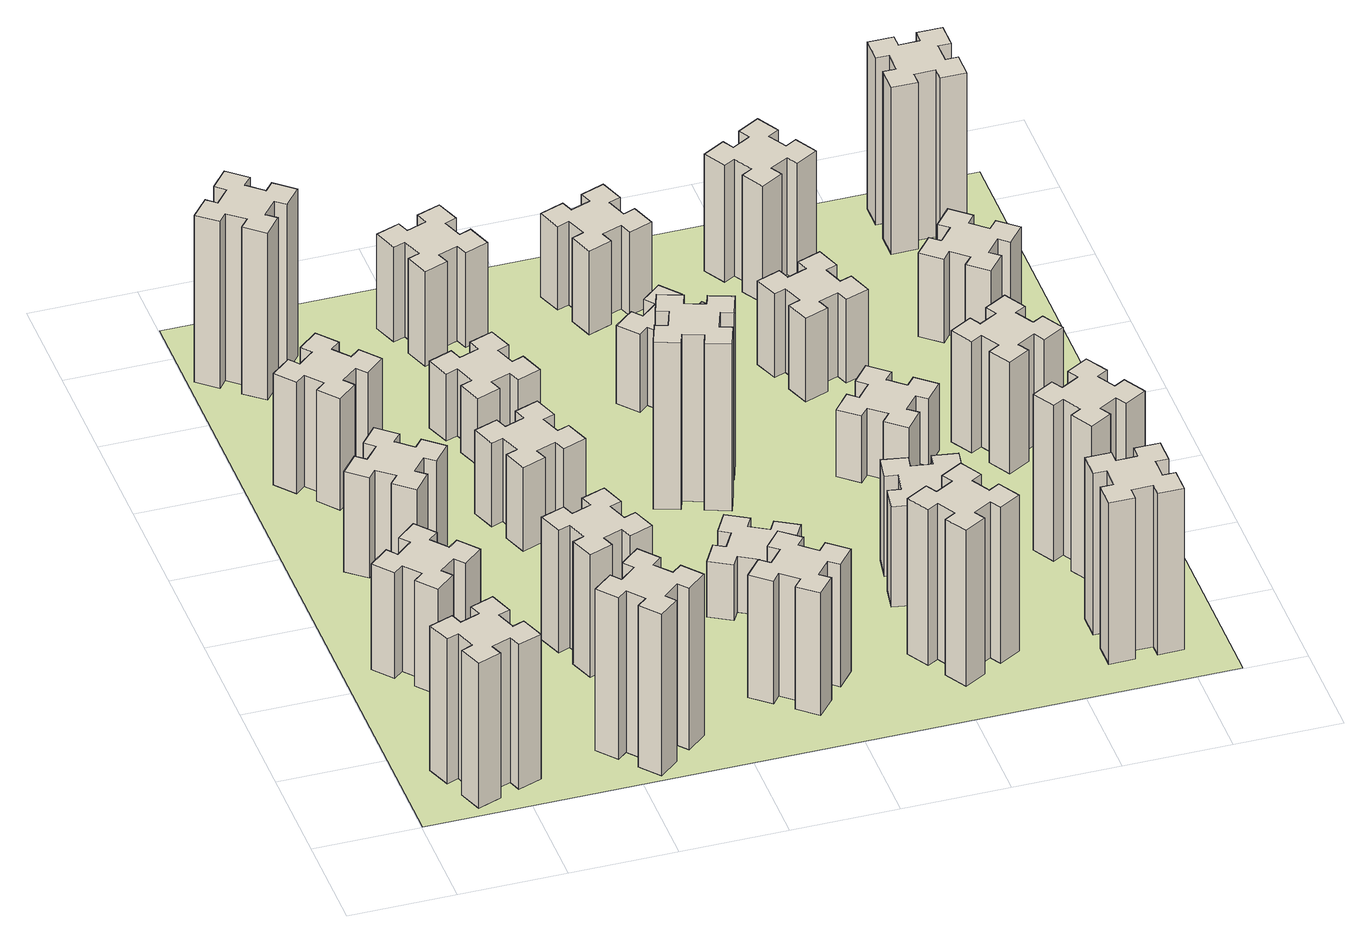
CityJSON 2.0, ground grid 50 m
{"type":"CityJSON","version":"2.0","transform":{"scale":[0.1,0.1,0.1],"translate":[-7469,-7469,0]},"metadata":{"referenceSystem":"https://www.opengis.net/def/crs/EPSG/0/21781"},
"CityObjects":{
"building1":{"type":"Building","attributes":{"class":"1000","function":"1000","usage":"1000","yearOfConstruction":2016,"roofType":"1000","measuredHeight":78,"storeysAboveGround":30,"storeysBelowGround":0},"geometry":[{"type":"Solid","lod":"1","boundaries":[[[[0,1,2,3,4,5,6,7,8,9,10,11,12,13,14,15,16,17,18,19]],[[17,16,20,21]],[[16,15,22,20]],[[15,14,23,22]],[[14,13,24,23]],[[13,12,25,24]],[[12,11,26,25]],[[11,10,27,26]],[[10,9,28,27]],[[9,8,29,28]],[[8,7,30,29]],[[7,6,31,30]],[[6,5,32,31]],[[5,4,33,32]],[[4,3,34,33]],[[3,2,35,34]],[[2,1,36,35]],[[1,0,37,36]],[[0,19,38,37]],[[19,18,39,38]],[[18,17,21,39]],[[24,25,26,27,28,29,30,31,32,33,34,35,36,37,38,39,21,20,22,23]]]]}]},
"building2":{"type":"Building","attributes":{"class":"1000","function":"1000","usage":"1000","yearOfConstruction":2016,"roofType":"1000","measuredHeight":57,"storeysAboveGround":30,"storeysBelowGround":0},"geometry":[{"type":"Solid","lod":"1","boundaries":[[[[40,41,42,43,44,45,46,47,48,49,50,51,52,53,54,55,56,57,58,59]],[[57,56,60,61]],[[56,55,62,60]],[[55,54,63,62]],[[54,53,64,63]],[[53,52,65,64]],[[52,51,66,65]],[[51,50,67,66]],[[50,49,68,67]],[[49,48,69,68]],[[48,47,70,69]],[[47,46,71,70]],[[46,45,72,71]],[[45,44,73,72]],[[44,43,74,73]],[[43,42,75,74]],[[42,41,76,75]],[[41,40,77,76]],[[40,59,78,77]],[[59,58,79,78]],[[58,57,61,79]],[[64,65,66,67,68,69,70,71,72,73,74,75,76,77,78,79,61,60,62,63]]]]}]},
"building3":{"type":"Building","attributes":{"class":"1000","function":"1000","usage":"1000","yearOfConstruction":2016,"roofType":"1000","measuredHeight":54,"storeysAboveGround":30,"storeysBelowGround":0},"geometry":[{"type":"Solid","lod":"1","boundaries":[[[[80,81,82,83,84,85,86,87,88,89,90,91,92,93,94,95,96,97,98,99]],[[97,96,100,101]],[[96,95,102,100]],[[95,94,103,102]],[[94,93,104,103]],[[93,92,105,104]],[[92,91,106,105]],[[91,90,107,106]],[[90,89,108,107]],[[89,88,109,108]],[[88,87,110,109]],[[87,86,111,110]],[[86,85,112,111]],[[85,84,113,112]],[[84,83,114,113]],[[83,82,115,114]],[[82,81,116,115]],[[81,80,117,116]],[[80,99,118,117]],[[99,98,119,118]],[[98,97,101,119]],[[104,105,106,107,108,109,110,111,112,113,114,115,116,117,118,119,101,100,102,103]]]]}]},
"building4":{"type":"Building","attributes":{"class":"1000","function":"1000","usage":"1000","yearOfConstruction":2016,"roofType":"1000","measuredHeight":60,"storeysAboveGround":30,"storeysBelowGround":0},"geometry":[{"type":"Solid","lod":"1","boundaries":[[[[120,121,122,123,124,125,126,127,128,129,130,131,132,133,134,135,136,137,138,139]],[[137,136,140,141]],[[136,135,142,140]],[[135,134,143,142]],[[134,133,144,143]],[[133,132,145,144]],[[132,131,146,145]],[[131,130,147,146]],[[130,129,148,147]],[[129,128,149,148]],[[128,127,150,149]],[[127,126,151,150]],[[126,125,152,151]],[[125,124,153,152]],[[124,123,154,153]],[[123,122,155,154]],[[122,121,156,155]],[[121,120,157,156]],[[120,139,158,157]],[[139,138,159,158]],[[138,137,141,159]],[[144,145,146,147,148,149,150,151,152,153,154,155,156,157,158,159,141,140,142,143]]]]}]},
"building5":{"type":"Building","attributes":{"class":"1000","function":"1000","usage":"1000","yearOfConstruction":2016,"roofType":"1000","measuredHeight":87,"storeysAboveGround":30,"storeysBelowGround":0},"geometry":[{"type":"Solid","lod":"1","boundaries":[[[[160,161,162,163,164,165,166,167,168,169,170,171,172,173,174,175,176,177,178,179]],[[177,176,180,181]],[[176,175,182,180]],[[175,174,183,182]],[[174,173,184,183]],[[173,172,185,184]],[[172,171,186,185]],[[171,170,187,186]],[[170,169,188,187]],[[169,168,189,188]],[[168,167,190,189]],[[167,166,191,190]],[[166,165,192,191]],[[165,164,193,192]],[[164,163,194,193]],[[163,162,195,194]],[[162,161,196,195]],[[161,160,197,196]],[[160,179,198,197]],[[179,178,199,198]],[[178,177,181,199]],[[184,185,186,187,188,189,190,191,192,193,194,195,196,197,198,199,181,180,182,183]]]]}]},
"building6":{"type":"Building","attributes":{"class":"1000","function":"1000","usage":"1000","yearOfConstruction":2016,"roofType":"1000","measuredHeight":90,"storeysAboveGround":30,"storeysBelowGround":0},"geometry":[{"type":"Solid","lod":"1","boundaries":[[[[200,201,202,203,204,205,206,207,208,209,210,211,212,213,214,215,216,217,218,219]],[[217,216,220,221]],[[216,215,222,220]],[[215,214,223,222]],[[214,213,224,223]],[[213,212,225,224]],[[212,211,226,225]],[[211,210,227,226]],[[210,209,228,227]],[[209,208,229,228]],[[208,207,230,229]],[[207,206,231,230]],[[206,205,232,231]],[[205,204,233,232]],[[204,203,234,233]],[[203,202,235,234]],[[202,201,236,235]],[[201,200,237,236]],[[200,219,238,237]],[[219,218,239,238]],[[218,217,221,239]],[[224,225,226,227,228,229,230,231,232,233,234,235,236,237,238,239,221,220,222,223]]]]}]},
"building7":{"type":"Building","attributes":{"class":"1000","function":"1000","usage":"1000","yearOfConstruction":2016,"roofType":"1000","measuredHeight":66,"storeysAboveGround":30,"storeysBelowGround":0},"geometry":[{"type":"Solid","lod":"1","boundaries":[[[[240,241,242,243,244,245,246,247,248,249,250,251,252,253,254,255,256,257,258,259]],[[257,256,260,261]],[[256,255,262,260]],[[255,254,263,262]],[[254,253,264,263]],[[253,252,265,264]],[[252,251,266,265]],[[251,250,267,266]],[[250,249,268,267]],[[249,248,269,268]],[[248,247,270,269]],[[247,246,271,270]],[[246,245,272,271]],[[245,244,273,272]],[[244,243,274,273]],[[243,242,275,274]],[[242,241,276,275]],[[241,240,277,276]],[[240,259,278,277]],[[259,258,279,278]],[[258,257,261,279]],[[264,265,266,267,268,269,270,271,272,273,274,275,276,277,278,279,261,260,262,263]]]]}]},
"building8":{"type":"Building","attributes":{"class":"1000","function":"1000","usage":"1000","yearOfConstruction":2016,"roofType":"1000","measuredHeight":45,"storeysAboveGround":30,"storeysBelowGround":0},"geometry":[{"type":"Solid","lod":"1","boundaries":[[[[280,281,282,283,284,285,286,287,288,289,290,291,292,293,294,295,296,297,298,299]],[[297,296,300,301]],[[296,295,302,300]],[[295,294,303,302]],[[294,293,304,303]],[[293,292,305,304]],[[292,291,306,305]],[[291,290,307,306]],[[290,289,308,307]],[[289,288,309,308]],[[288,287,310,309]],[[287,286,311,310]],[[286,285,312,311]],[[285,284,313,312]],[[284,283,314,313]],[[283,282,315,314]],[[282,281,316,315]],[[281,280,317,316]],[[280,299,318,317]],[[299,298,319,318]],[[298,297,301,319]],[[304,305,306,307,308,309,310,311,312,313,314,315,316,317,318,319,301,300,302,303]]]]}]},
"building9":{"type":"Building","attributes":{"class":"1000","function":"1000","usage":"1000","yearOfConstruction":2016,"roofType":"1000","measuredHeight":36,"storeysAboveGround":30,"storeysBelowGround":0},"geometry":[{"type":"Solid","lod":"1","boundaries":[[[[320,321,322,323,324,325,326,327,328,329,330,331,332,333,334,335,336,337,338,339]],[[337,336,340,341]],[[336,335,342,340]],[[335,334,343,342]],[[334,333,344,343]],[[333,332,345,344]],[[332,331,346,345]],[[331,330,347,346]],[[330,329,348,347]],[[329,328,349,348]],[[328,327,350,349]],[[327,326,351,350]],[[326,325,352,351]],[[325,324,353,352]],[[324,323,354,353]],[[323,322,355,354]],[[322,321,356,355]],[[321,320,357,356]],[[320,339,358,357]],[[339,338,359,358]],[[338,337,341,359]],[[344,345,346,347,348,349,350,351,352,353,354,355,356,357,358,359,341,340,342,343]]]]}]},
"building10":{"type":"Building","attributes":{"class":"1000","function":"1000","usage":"1000","yearOfConstruction":2016,"roofType":"1000","measuredHeight":66,"storeysAboveGround":30,"storeysBelowGround":0},"geometry":[{"type":"Solid","lod":"1","boundaries":[[[[360,361,362,363,364,365,366,367,368,369,370,371,372,373,374,375,376,377,378,379]],[[377,376,380,381]],[[376,375,382,380]],[[375,374,383,382]],[[374,373,384,383]],[[373,372,385,384]],[[372,371,386,385]],[[371,370,387,386]],[[370,369,388,387]],[[369,368,389,388]],[[368,367,390,389]],[[367,366,391,390]],[[366,365,392,391]],[[365,364,393,392]],[[364,363,394,393]],[[363,362,395,394]],[[362,361,396,395]],[[361,360,397,396]],[[360,379,398,397]],[[379,378,399,398]],[[378,377,381,399]],[[384,385,386,387,388,389,390,391,392,393,394,395,396,397,398,399,381,380,382,383]]]]}]},
"building11":{"type":"Building","attributes":{"class":"1000","function":"1000","usage":"1000","yearOfConstruction":2016,"roofType":"1000","measuredHeight":51,"storeysAboveGround":30,"storeysBelowGround":0},"geometry":[{"type":"Solid","lod":"1","boundaries":[[[[400,401,402,403,404,405,406,407,408,409,410,411,412,413,414,415,416,417,418,419]],[[417,416,420,421]],[[416,415,422,420]],[[415,414,423,422]],[[414,413,424,423]],[[413,412,425,424]],[[412,411,426,425]],[[411,410,427,426]],[[410,409,428,427]],[[409,408,429,428]],[[408,407,430,429]],[[407,406,431,430]],[[406,405,432,431]],[[405,404,433,432]],[[404,403,434,433]],[[403,402,435,434]],[[402,401,436,435]],[[401,400,437,436]],[[400,419,438,437]],[[419,418,439,438]],[[418,417,421,439]],[[424,425,426,427,428,429,430,431,432,433,434,435,436,437,438,439,421,420,422,423]]]]}]},
"building12":{"type":"Building","attributes":{"class":"1000","function":"1000","usage":"1000","yearOfConstruction":2016,"roofType":"1000","measuredHeight":30,"storeysAboveGround":30,"storeysBelowGround":0},"geometry":[{"type":"Solid","lod":"1","boundaries":[[[[440,441,442,443,444,445,446,447,448,449,450,451,452,453,454,455,456,457,458,459]],[[457,456,460,461]],[[456,455,462,460]],[[455,454,463,462]],[[454,453,464,463]],[[453,452,465,464]],[[452,451,466,465]],[[451,450,467,466]],[[450,449,468,467]],[[449,448,469,468]],[[448,447,470,469]],[[447,446,471,470]],[[446,445,472,471]],[[445,444,473,472]],[[444,443,474,473]],[[443,442,475,474]],[[442,441,476,475]],[[441,440,477,476]],[[440,459,478,477]],[[459,458,479,478]],[[458,457,461,479]],[[464,465,466,467,468,469,470,471,472,473,474,475,476,477,478,479,461,460,462,463]]]]}]},
"building13":{"type":"Building","attributes":{"class":"1000","function":"1000","usage":"1000","yearOfConstruction":2016,"roofType":"1000","measuredHeight":90,"storeysAboveGround":30,"storeysBelowGround":0},"geometry":[{"type":"Solid","lod":"1","boundaries":[[[[480,481,482,483,484,485,486,487,488,489,490,491,492,493,494,495,496,497,498,499]],[[497,496,500,501]],[[496,495,502,500]],[[495,494,503,502]],[[494,493,504,503]],[[493,492,505,504]],[[492,491,506,505]],[[491,490,507,506]],[[490,489,508,507]],[[489,488,509,508]],[[488,487,510,509]],[[487,486,511,510]],[[486,485,512,511]],[[485,484,513,512]],[[484,483,514,513]],[[483,482,515,514]],[[482,481,516,515]],[[481,480,517,516]],[[480,499,518,517]],[[499,498,519,518]],[[498,497,501,519]],[[504,505,506,507,508,509,510,511,512,513,514,515,516,517,518,519,501,500,502,503]]]]}]},
"building14":{"type":"Building","attributes":{"class":"1000","function":"1000","usage":"1000","yearOfConstruction":2016,"roofType":"1000","measuredHeight":42,"storeysAboveGround":30,"storeysBelowGround":0},"geometry":[{"type":"Solid","lod":"1","boundaries":[[[[520,521,522,523,524,525,526,527,528,529,530,531,532,533,534,535,536,537,538,539]],[[537,536,540,541]],[[536,535,542,540]],[[535,534,543,542]],[[534,533,544,543]],[[533,532,545,544]],[[532,531,546,545]],[[531,530,547,546]],[[530,529,548,547]],[[529,528,549,548]],[[528,527,550,549]],[[527,526,551,550]],[[526,525,552,551]],[[525,524,553,552]],[[524,523,554,553]],[[523,522,555,554]],[[522,521,556,555]],[[521,520,557,556]],[[520,539,558,557]],[[539,538,559,558]],[[538,537,541,559]],[[544,545,546,547,548,549,550,551,552,553,554,555,556,557,558,559,541,540,542,543]]]]}]},
"building15":{"type":"Building","attributes":{"class":"1000","function":"1000","usage":"1000","yearOfConstruction":2016,"roofType":"1000","measuredHeight":84,"storeysAboveGround":30,"storeysBelowGround":0},"geometry":[{"type":"Solid","lod":"1","boundaries":[[[[560,561,562,563,564,565,566,567,568,569,570,571,572,573,574,575,576,577,578,579]],[[577,576,580,581]],[[576,575,582,580]],[[575,574,583,582]],[[574,573,584,583]],[[573,572,585,584]],[[572,571,586,585]],[[571,570,587,586]],[[570,569,588,587]],[[569,568,589,588]],[[568,567,590,589]],[[567,566,591,590]],[[566,565,592,591]],[[565,564,593,592]],[[564,563,594,593]],[[563,562,595,594]],[[562,561,596,595]],[[561,560,597,596]],[[560,579,598,597]],[[579,578,599,598]],[[578,577,581,599]],[[584,585,586,587,588,589,590,591,592,593,594,595,596,597,598,599,581,580,582,583]]]]}]},
"building16":{"type":"Building","attributes":{"class":"1000","function":"1000","usage":"1000","yearOfConstruction":2016,"roofType":"1000","measuredHeight":45,"storeysAboveGround":30,"storeysBelowGround":0},"geometry":[{"type":"Solid","lod":"1","boundaries":[[[[600,601,602,603,604,605,606,607,608,609,610,611,612,613,614,615,616,617,618,619]],[[617,616,620,621]],[[616,615,622,620]],[[615,614,623,622]],[[614,613,624,623]],[[613,612,625,624]],[[612,611,626,625]],[[611,610,627,626]],[[610,609,628,627]],[[609,608,629,628]],[[608,607,630,629]],[[607,606,631,630]],[[606,605,632,631]],[[605,604,633,632]],[[604,603,634,633]],[[603,602,635,634]],[[602,601,636,635]],[[601,600,637,636]],[[600,619,638,637]],[[619,618,639,638]],[[618,617,621,639]],[[624,625,626,627,628,629,630,631,632,633,634,635,636,637,638,639,621,620,622,623]]]]}]},
"building17":{"type":"Building","attributes":{"class":"1000","function":"1000","usage":"1000","yearOfConstruction":2016,"roofType":"1000","measuredHeight":54,"storeysAboveGround":30,"storeysBelowGround":0},"geometry":[{"type":"Solid","lod":"1","boundaries":[[[[640,641,642,643,644,645,646,647,648,649,650,651,652,653,654,655,656,657,658,659]],[[657,656,660,661]],[[656,655,662,660]],[[655,654,663,662]],[[654,653,664,663]],[[653,652,665,664]],[[652,651,666,665]],[[651,650,667,666]],[[650,649,668,667]],[[649,648,669,668]],[[648,647,670,669]],[[647,646,671,670]],[[646,645,672,671]],[[645,644,673,672]],[[644,643,674,673]],[[643,642,675,674]],[[642,641,676,675]],[[641,640,677,676]],[[640,659,678,677]],[[659,658,679,678]],[[658,657,661,679]],[[664,665,666,667,668,669,670,671,672,673,674,675,676,677,678,679,661,660,662,663]]]]}]},
"building18":{"type":"Building","attributes":{"class":"1000","function":"1000","usage":"1000","yearOfConstruction":2016,"roofType":"1000","measuredHeight":36,"storeysAboveGround":30,"storeysBelowGround":0},"geometry":[{"type":"Solid","lod":"1","boundaries":[[[[680,681,682,683,684,685,686,687,688,689,690,691,692,693,694,695,696,697,698,699]],[[697,696,700,701]],[[696,695,702,700]],[[695,694,703,702]],[[694,693,704,703]],[[693,692,705,704]],[[692,691,706,705]],[[691,690,707,706]],[[690,689,708,707]],[[689,688,709,708]],[[688,687,710,709]],[[687,686,711,710]],[[686,685,712,711]],[[685,684,713,712]],[[684,683,714,713]],[[683,682,715,714]],[[682,681,716,715]],[[681,680,717,716]],[[680,699,718,717]],[[699,698,719,718]],[[698,697,701,719]],[[704,705,706,707,708,709,710,711,712,713,714,715,716,717,718,719,701,700,702,703]]]]}]},
"building19":{"type":"Building","attributes":{"class":"1000","function":"1000","usage":"1000","yearOfConstruction":2016,"roofType":"1000","measuredHeight":45,"storeysAboveGround":30,"storeysBelowGround":0},"geometry":[{"type":"Solid","lod":"1","boundaries":[[[[720,721,722,723,724,725,726,727,728,729,730,731,732,733,734,735,736,737,738,739]],[[737,736,740,741]],[[736,735,742,740]],[[735,734,743,742]],[[734,733,744,743]],[[733,732,745,744]],[[732,731,746,745]],[[731,730,747,746]],[[730,729,748,747]],[[729,728,749,748]],[[728,727,750,749]],[[727,726,751,750]],[[726,725,752,751]],[[725,724,753,752]],[[724,723,754,753]],[[723,722,755,754]],[[722,721,756,755]],[[721,720,757,756]],[[720,739,758,757]],[[739,738,759,758]],[[738,737,741,759]],[[744,745,746,747,748,749,750,751,752,753,754,755,756,757,758,759,741,740,742,743]]]]}]},
"building20":{"type":"Building","attributes":{"class":"1000","function":"1000","usage":"1000","yearOfConstruction":2016,"roofType":"1000","measuredHeight":87,"storeysAboveGround":30,"storeysBelowGround":0},"geometry":[{"type":"Solid","lod":"1","boundaries":[[[[760,761,762,763,764,765,766,767,768,769,770,771,772,773,774,775,776,777,778,779]],[[777,776,780,781]],[[776,775,782,780]],[[775,774,783,782]],[[774,773,784,783]],[[773,772,785,784]],[[772,771,786,785]],[[771,770,787,786]],[[770,769,788,787]],[[769,768,789,788]],[[768,767,790,789]],[[767,766,791,790]],[[766,765,792,791]],[[765,764,793,792]],[[764,763,794,793]],[[763,762,795,794]],[[762,761,796,795]],[[761,760,797,796]],[[760,779,798,797]],[[779,778,799,798]],[[778,777,781,799]],[[784,785,786,787,788,789,790,791,792,793,794,795,796,797,798,799,781,780,782,783]]]]}]},
"building21":{"type":"Building","attributes":{"class":"1000","function":"1000","usage":"1000","yearOfConstruction":2016,"roofType":"1000","measuredHeight":63,"storeysAboveGround":30,"storeysBelowGround":0},"geometry":[{"type":"Solid","lod":"1","boundaries":[[[[800,801,802,803,804,805,806,807,808,809,810,811,812,813,814,815,816,817,818,819]],[[817,816,820,821]],[[816,815,822,820]],[[815,814,823,822]],[[814,813,824,823]],[[813,812,825,824]],[[812,811,826,825]],[[811,810,827,826]],[[810,809,828,827]],[[809,808,829,828]],[[808,807,830,829]],[[807,806,831,830]],[[806,805,832,831]],[[805,804,833,832]],[[804,803,834,833]],[[803,802,835,834]],[[802,801,836,835]],[[801,800,837,836]],[[800,819,838,837]],[[819,818,839,838]],[[818,817,821,839]],[[824,825,826,827,828,829,830,831,832,833,834,835,836,837,838,839,821,820,822,823]]]]}]},
"building22":{"type":"Building","attributes":{"class":"1000","function":"1000","usage":"1000","yearOfConstruction":2016,"roofType":"1000","measuredHeight":84,"storeysAboveGround":30,"storeysBelowGround":0},"geometry":[{"type":"Solid","lod":"1","boundaries":[[[[840,841,842,843,844,845,846,847,848,849,850,851,852,853,854,855,856,857,858,859]],[[857,856,860,861]],[[856,855,862,860]],[[855,854,863,862]],[[854,853,864,863]],[[853,852,865,864]],[[852,851,866,865]],[[851,850,867,866]],[[850,849,868,867]],[[849,848,869,868]],[[848,847,870,869]],[[847,846,871,870]],[[846,845,872,871]],[[845,844,873,872]],[[844,843,874,873]],[[843,842,875,874]],[[842,841,876,875]],[[841,840,877,876]],[[840,859,878,877]],[[859,858,879,878]],[[858,857,861,879]],[[864,865,866,867,868,869,870,871,872,873,874,875,876,877,878,879,861,860,862,863]]]]}]},
"building23":{"type":"Building","attributes":{"class":"1000","function":"1000","usage":"1000","yearOfConstruction":2016,"roofType":"1000","measuredHeight":60,"storeysAboveGround":30,"storeysBelowGround":0},"geometry":[{"type":"Solid","lod":"1","boundaries":[[[[880,881,882,883,884,885,886,887,888,889,890,891,892,893,894,895,896,897,898,899]],[[897,896,900,901]],[[896,895,902,900]],[[895,894,903,902]],[[894,893,904,903]],[[893,892,905,904]],[[892,891,906,905]],[[891,890,907,906]],[[890,889,908,907]],[[889,888,909,908]],[[888,887,910,909]],[[887,886,911,910]],[[886,885,912,911]],[[885,884,913,912]],[[884,883,914,913]],[[883,882,915,914]],[[882,881,916,915]],[[881,880,917,916]],[[880,899,918,917]],[[899,898,919,918]],[[898,897,901,919]],[[904,905,906,907,908,909,910,911,912,913,914,915,916,917,918,919,901,900,902,903]]]]}]},
"building24":{"type":"Building","attributes":{"class":"1000","function":"1000","usage":"1000","yearOfConstruction":2016,"roofType":"1000","measuredHeight":45,"storeysAboveGround":30,"storeysBelowGround":0},"geometry":[{"type":"Solid","lod":"1","boundaries":[[[[920,921,922,923,924,925,926,927,928,929,930,931,932,933,934,935,936,937,938,939]],[[937,936,940,941]],[[936,935,942,940]],[[935,934,943,942]],[[934,933,944,943]],[[933,932,945,944]],[[932,931,946,945]],[[931,930,947,946]],[[930,929,948,947]],[[929,928,949,948]],[[928,927,950,949]],[[927,926,951,950]],[[926,925,952,951]],[[925,924,953,952]],[[924,923,954,953]],[[923,922,955,954]],[[922,921,956,955]],[[921,920,957,956]],[[920,939,958,957]],[[939,938,959,958]],[[938,937,941,959]],[[944,945,946,947,948,949,950,951,952,953,954,955,956,957,958,959,941,940,942,943]]]]}]},
"building25":{"type":"Building","attributes":{"class":"1000","function":"1000","usage":"1000","yearOfConstruction":2016,"roofType":"1000","measuredHeight":90,"storeysAboveGround":30,"storeysBelowGround":0},"geometry":[{"type":"Solid","lod":"1","boundaries":[[[[960,961,962,963,964,965,966,967,968,969,970,971,972,973,974,975,976,977,978,979]],[[977,976,980,981]],[[976,975,982,980]],[[975,974,983,982]],[[974,973,984,983]],[[973,972,985,984]],[[972,971,986,985]],[[971,970,987,986]],[[970,969,988,987]],[[969,968,989,988]],[[968,967,990,989]],[[967,966,991,990]],[[966,965,992,991]],[[965,964,993,992]],[[964,963,994,993]],[[963,962,995,994]],[[962,961,996,995]],[[961,960,997,996]],[[960,979,998,997]],[[979,978,999,998]],[[978,977,981,999]],[[984,985,986,987,988,989,990,991,992,993,994,995,996,997,998,999,981,980,982,983]]]]}]},
"landuse1":{"type":"LandUse","attributes":{"name":"plot1","function":"1010"},"geometry":[{"type":"MultiSurface","lod":"1","boundaries":[[[1000,1001,1002,1003]]]}]}
},
"vertices":[
[385,396,0],[291,362,0],[270,418,0],[157,377,0],[199,264,0],[255,285,0],[289,191,0],[233,170,0],[274,57,0],[387,99,0],[366,155,0],[460,189,0],[480,133,0],[593,174,0],[552,287,0],[496,266,0],[462,360,0],[518,380,0],[477,493,0],[364,452,0],[462,360,780],[518,380,780],[496,266,780],[552,287,780],[593,174,780],[480,133,780],[460,189,780],[366,155,780],[387,99,780],[274,57,780],[233,170,780],[289,191,780],[255,285,780],[199,264,780],[157,377,780],[270,418,780],[291,362,780],[385,396,780],[364,452,780],[477,493,780],
[492,1148,0],[427,1224,0],[473,1263,0],[396,1355,0],[304,1278,0],[343,1232,0],[266,1167,0],[228,1213,0],[136,1136,0],[213,1044,0],[259,1083,0],[323,1006,0],[277,968,0],[354,876,0],[446,953,0],[408,999,0],[484,1063,0],[523,1017,0],[615,1094,0],[538,1186,0],[484,1063,570],[523,1017,570],[408,999,570],[446,953,570],[354,876,570],[277,968,570],[323,1006,570],[259,1083,570],[213,1044,570],[136,1136,570],[228,1213,570],[266,1167,570],[343,1232,570],[304,1278,570],[396,1355,570],[473,1263,570],[427,1224,570],[492,1148,570],[538,1186,570],[615,1094,570],
[584,1907,0],[508,1972,0],[546,2018,0],[454,2095,0],[377,2003,0],[423,1964,0],[359,1888,0],[313,1926,0],[236,1834,0],[328,1757,0],[366,1803,0],[443,1739,0],[404,1693,0],[496,1616,0],[573,1708,0],[527,1746,0],[592,1823,0],[638,1784,0],[715,1876,0],[623,1953,0],[592,1823,540],[638,1784,540],[527,1746,540],[573,1708,540],[496,1616,540],[404,1693,540],[443,1739,540],[366,1803,540],[328,1757,540],[236,1834,540],[313,1926,540],[359,1888,540],[423,1964,540],[377,2003,540],[454,2095,540],[546,2018,540],[508,1972,540],[584,1907,540],[623,1953,540],[715,1876,540],
[492,2528,0],[427,2604,0],[473,2643,0],[396,2735,0],[304,2658,0],[343,2612,0],[266,2547,0],[228,2593,0],[136,2516,0],[213,2424,0],[259,2463,0],[323,2386,0],[277,2348,0],[354,2256,0],[446,2333,0],[408,2379,0],[484,2443,0],[523,2397,0],[615,2474,0],[538,2566,0],[484,2443,600],[523,2397,600],[408,2379,600],[446,2333,600],[354,2256,600],[277,2348,600],[323,2386,600],[259,2463,600],[213,2424,600],[136,2516,600],[228,2593,600],[266,2547,600],[343,2612,600],[304,2658,600],[396,2735,600],[473,2643,600],[427,2604,600],[492,2528,600],[538,2566,600],[615,2474,600],
[1232,308,0],[1167,384,0],[1213,423,0],[1136,515,0],[1044,438,0],[1083,392,0],[1006,327,0],[968,373,0],[876,296,0],[953,204,0],[999,243,0],[1063,166,0],[1017,128,0],[1094,36,0],[1186,113,0],[1148,159,0],[1224,223,0],[1263,177,0],[1355,254,0],[1278,346,0],[1224,223,870],[1263,177,870],[1148,159,870],[1186,113,870],[1094,36,870],[1017,128,870],[1063,166,870],[999,243,870],[953,204,870],[876,296,870],[968,373,870],[1006,327,870],[1083,392,870],[1044,438,870],[1136,515,870],[1213,423,870],[1167,384,870],[1232,308,870],[1278,346,870],[1355,254,870],
[384,3387,0],[308,3452,0],[346,3498,0],[254,3575,0],[177,3483,0],[223,3444,0],[159,3368,0],[113,3406,0],[36,3314,0],[128,3237,0],[166,3283,0],[243,3219,0],[204,3173,0],[296,3096,0],[373,3188,0],[327,3226,0],[392,3303,0],[438,3264,0],[515,3356,0],[423,3433,0],[392,3303,900],[438,3264,900],[327,3226,900],[373,3188,900],[296,3096,900],[204,3173,900],[243,3219,900],[166,3283,900],[128,3237,900],[36,3314,900],[113,3406,900],[159,3368,900],[223,3444,900],[177,3483,900],[254,3575,900],[346,3498,900],[308,3452,900],[384,3387,900],[423,3433,900],[515,3356,900],
[1106,895,0],[1200,929,0],[1220,873,0],[1333,914,0],[1292,1027,0],[1236,1006,0],[1202,1100,0],[1258,1120,0],[1217,1233,0],[1104,1192,0],[1125,1136,0],[1031,1102,0],[1010,1158,0],[897,1117,0],[939,1004,0],[995,1025,0],[1029,931,0],[973,910,0],[1014,797,0],[1127,839,0],[1029,931,660],[973,910,660],[995,1025,660],[939,1004,660],[897,1117,660],[1010,1158,660],[1031,1102,660],[1125,1136,660],[1104,1192,660],[1217,1233,660],[1258,1120,660],[1202,1100,660],[1236,1006,660],[1292,1027,660],[1333,914,660],[1220,873,660],[1200,929,660],[1106,895,660],[1127,839,660],[1014,797,660],
[995,1965,0],[1029,1871,0],[973,1850,0],[1014,1737,0],[1127,1779,0],[1106,1835,0],[1200,1869,0],[1220,1813,0],[1333,1854,0],[1292,1967,0],[1236,1946,0],[1202,2040,0],[1258,2060,0],[1217,2173,0],[1104,2132,0],[1125,2076,0],[1031,2042,0],[1010,2098,0],[897,2057,0],[939,1944,0],[1031,2042,450],[1010,2098,450],[1125,2076,450],[1104,2132,450],[1217,2173,450],[1258,2060,450],[1202,2040,450],[1236,1946,450],[1292,1967,450],[1333,1854,450],[1220,1813,450],[1200,1869,450],[1106,1835,450],[1127,1779,450],[1014,1737,450],[973,1850,450],[1029,1871,450],[995,1965,450],[939,1944,450],[897,2057,450],
[1125,2716,0],[1031,2682,0],[1010,2738,0],[897,2697,0],[939,2584,0],[995,2605,0],[1029,2511,0],[973,2490,0],[1014,2377,0],[1127,2419,0],[1106,2475,0],[1200,2509,0],[1220,2453,0],[1333,2494,0],[1292,2607,0],[1236,2586,0],[1202,2680,0],[1258,2700,0],[1217,2813,0],[1104,2772,0],[1202,2680,360],[1258,2700,360],[1236,2586,360],[1292,2607,360],[1333,2494,360],[1220,2453,360],[1200,2509,360],[1106,2475,360],[1127,2419,360],[1014,2377,360],[973,2490,360],[1029,2511,360],[995,2605,360],[939,2584,360],[897,2697,360],[1010,2738,360],[1031,2682,360],[1125,2716,360],[1104,2772,360],[1217,2813,360],
[1803,584,0],[1739,508,0],[1693,546,0],[1616,454,0],[1708,377,0],[1746,423,0],[1823,359,0],[1784,313,0],[1876,236,0],[1953,328,0],[1907,366,0],[1972,443,0],[2018,404,0],[2095,496,0],[2003,573,0],[1964,527,0],[1888,592,0],[1926,638,0],[1834,715,0],[1757,623,0],[1888,592,660],[1926,638,660],[1964,527,660],[2003,573,660],[2095,496,660],[2018,404,660],[1972,443,660],[1907,366,660],[1953,328,660],[1876,236,660],[1784,313,660],[1823,359,660],[1746,423,660],[1708,377,660],[1616,454,660],[1693,546,660],[1739,508,660],[1803,584,660],[1757,623,660],[1834,715,660],
[1125,3456,0],[1031,3422,0],[1010,3478,0],[897,3437,0],[939,3324,0],[995,3345,0],[1029,3251,0],[973,3230,0],[1014,3117,0],[1127,3159,0],[1106,3215,0],[1200,3249,0],[1220,3193,0],[1333,3234,0],[1292,3347,0],[1236,3326,0],[1202,3420,0],[1258,3440,0],[1217,3553,0],[1104,3512,0],[1202,3420,510],[1258,3440,510],[1236,3326,510],[1292,3347,510],[1333,3234,510],[1220,3193,510],[1200,3249,510],[1106,3215,510],[1127,3159,510],[1014,3117,510],[973,3230,510],[1029,3251,510],[995,3345,510],[939,3324,510],[897,3437,510],[1010,3478,510],[1031,3422,510],[1125,3456,510],[1104,3512,510],[1217,3553,510],
[1757,1045,0],[1844,995,0],[1814,943,0],[1918,883,0],[1978,987,0],[1926,1017,0],[1976,1104,0],[2028,1074,0],[2088,1178,0],[1984,1238,0],[1954,1186,0],[1867,1236,0],[1897,1288,0],[1793,1348,0],[1733,1244,0],[1785,1214,0],[1735,1127,0],[1683,1157,0],[1623,1053,0],[1727,993,0],[1735,1127,300],[1683,1157,300],[1785,1214,300],[1733,1244,300],[1793,1348,300],[1897,1288,300],[1867,1236,300],[1954,1186,300],[1984,1238,300],[2088,1178,300],[2028,1074,300],[1976,1104,300],[1926,1017,300],[1978,987,300],[1918,883,300],[1814,943,300],[1844,995,300],[1757,1045,300],[1727,993,300],[1623,1053,300],
[1940,2042,0],[1846,2076,0],[1867,2132,0],[1754,2173,0],[1713,2060,0],[1769,2040,0],[1735,1946,0],[1679,1967,0],[1637,1854,0],[1750,1813,0],[1771,1869,0],[1865,1835,0],[1844,1779,0],[1957,1737,0],[1998,1850,0],[1942,1871,0],[1976,1965,0],[2032,1944,0],[2073,2057,0],[1960,2098,0],[1976,1965,900],[2032,1944,900],[1942,1871,900],[1998,1850,900],[1957,1737,900],[1844,1779,900],[1865,1835,900],[1771,1869,900],[1750,1813,900],[1637,1854,900],[1679,1967,900],[1735,1946,900],[1769,2040,900],[1713,2060,900],[1754,2173,900],[1867,2132,900],[1846,2076,900],[1940,2042,900],[1960,2098,900],[2073,2057,900],
[1988,2479,0],[2064,2543,0],[2103,2497,0],[2195,2574,0],[2118,2666,0],[2072,2628,0],[2007,2704,0],[2053,2743,0],[1976,2835,0],[1884,2758,0],[1923,2712,0],[1846,2647,0],[1808,2693,0],[1716,2616,0],[1793,2524,0],[1839,2563,0],[1903,2486,0],[1857,2448,0],[1934,2356,0],[2026,2433,0],[1903,2486,420],[1857,2448,420],[1839,2563,420],[1793,2524,420],[1716,2616,420],[1808,2693,420],[1846,2647,420],[1923,2712,420],[1884,2758,420],[1976,2835,420],[2053,2743,420],[2007,2704,420],[2072,2628,420],[2118,2666,420],[2195,2574,420],[2103,2497,420],[2064,2543,420],[1988,2479,420],[2026,2433,420],[1934,2356,420],
[2475,464,0],[2525,377,0],[2473,347,0],[2533,243,0],[2637,303,0],[2607,355,0],[2694,405,0],[2724,353,0],[2828,413,0],[2768,517,0],[2716,487,0],[2666,574,0],[2718,604,0],[2658,708,0],[2554,648,0],[2584,596,0],[2497,546,0],[2467,598,0],[2363,538,0],[2423,434,0],[2497,546,840],[2467,598,840],[2584,596,840],[2554,648,840],[2658,708,840],[2718,604,840],[2666,574,840],[2716,487,840],[2768,517,840],[2828,413,840],[2724,353,840],[2694,405,840],[2607,355,840],[2637,303,840],[2533,243,840],[2473,347,840],[2525,377,840],[2475,464,840],[2423,434,840],[2363,538,840],
[1865,3456,0],[1771,3422,0],[1750,3478,0],[1637,3437,0],[1679,3324,0],[1735,3345,0],[1769,3251,0],[1713,3230,0],[1754,3117,0],[1867,3159,0],[1846,3215,0],[1940,3249,0],[1960,3193,0],[2073,3234,0],[2032,3347,0],[1976,3326,0],[1942,3420,0],[1998,3440,0],[1957,3553,0],[1844,3512,0],[1942,3420,450],[1998,3440,450],[1976,3326,450],[2032,3347,450],[2073,3234,450],[1960,3193,450],[1940,3249,450],[1846,3215,450],[1867,3159,450],[1754,3117,450],[1713,3230,450],[1769,3251,450],[1735,3345,450],[1679,3324,450],[1637,3437,450],[1750,3478,450],[1771,3422,450],[1865,3456,450],[1844,3512,450],[1957,3553,450],
[2496,1084,0],[2478,985,0],[2419,996,0],[2398,877,0],[2517,857,0],[2527,916,0],[2625,898,0],[2615,839,0],[2733,818,0],[2754,937,0],[2695,947,0],[2712,1045,0],[2771,1035,0],[2792,1153,0],[2674,1174,0],[2664,1115,0],[2565,1132,0],[2576,1191,0],[2457,1212,0],[2437,1094,0],[2565,1132,540],[2576,1191,540],[2664,1115,540],[2674,1174,540],[2792,1153,540],[2771,1035,540],[2712,1045,540],[2695,947,540],[2754,937,540],[2733,818,540],[2615,839,540],[2625,898,540],[2527,916,540],[2517,857,540],[2398,877,540],[2419,996,540],[2478,985,540],[2496,1084,540],[2437,1094,540],[2457,1212,540],
[2747,1746,0],[2812,1823,0],[2858,1784,0],[2935,1876,0],[2843,1953,0],[2804,1907,0],[2728,1972,0],[2766,2018,0],[2674,2095,0],[2597,2003,0],[2643,1964,0],[2579,1888,0],[2533,1926,0],[2456,1834,0],[2548,1757,0],[2586,1803,0],[2663,1739,0],[2624,1693,0],[2716,1616,0],[2793,1708,0],[2663,1739,360],[2624,1693,360],[2586,1803,360],[2548,1757,360],[2456,1834,360],[2533,1926,360],[2579,1888,360],[2643,1964,360],[2597,2003,360],[2674,2095,360],[2766,2018,360],[2728,1972,360],[2804,1907,360],[2843,1953,360],[2935,1876,360],[2858,1784,360],[2812,1823,360],[2747,1746,360],[2793,1708,360],[2716,1616,360],
[2586,2475,0],[2680,2509,0],[2700,2453,0],[2813,2494,0],[2772,2607,0],[2716,2586,0],[2682,2680,0],[2738,2700,0],[2697,2813,0],[2584,2772,0],[2605,2716,0],[2511,2682,0],[2490,2738,0],[2377,2697,0],[2419,2584,0],[2475,2605,0],[2509,2511,0],[2453,2490,0],[2494,2377,0],[2607,2419,0],[2509,2511,450],[2453,2490,450],[2475,2605,450],[2419,2584,450],[2377,2697,450],[2490,2738,450],[2511,2682,450],[2605,2716,450],[2584,2772,450],[2697,2813,450],[2738,2700,450],[2682,2680,450],[2716,2586,450],[2772,2607,450],[2813,2494,450],[2700,2453,450],[2680,2509,450],[2586,2475,450],[2607,2419,450],[2494,2377,450],
[3225,425,0],[3225,325,0],[3165,325,0],[3165,205,0],[3285,205,0],[3285,265,0],[3385,265,0],[3385,205,0],[3505,205,0],[3505,325,0],[3445,325,0],[3445,425,0],[3505,425,0],[3505,545,0],[3385,545,0],[3385,485,0],[3285,485,0],[3285,545,0],[3165,545,0],[3165,425,0],[3285,485,870],[3285,545,870],[3385,485,870],[3385,545,870],[3505,545,870],[3505,425,870],[3445,425,870],[3445,325,870],[3505,325,870],[3505,205,870],[3385,205,870],[3385,265,870],[3285,265,870],[3285,205,870],[3165,205,870],[3165,325,870],[3225,325,870],[3225,425,870],[3165,425,870],[3165,545,870],
[2716,3347,0],[2666,3434,0],[2718,3464,0],[2658,3568,0],[2554,3508,0],[2584,3456,0],[2497,3406,0],[2467,3458,0],[2363,3398,0],[2423,3294,0],[2475,3324,0],[2525,3237,0],[2473,3207,0],[2533,3103,0],[2637,3163,0],[2607,3215,0],[2694,3265,0],[2724,3213,0],[2828,3273,0],[2768,3377,0],[2694,3265,630],[2724,3213,630],[2607,3215,630],[2637,3163,630],[2533,3103,630],[2473,3207,630],[2525,3237,630],[2475,3324,630],[2423,3294,630],[2363,3398,630],[2467,3458,630],[2497,3406,630],[2584,3456,630],[2554,3508,630],[2658,3568,630],[2718,3464,630],[2666,3434,630],[2716,3347,630],[2768,3377,630],[2828,3273,630],
[3215,1004,0],[3265,917,0],[3213,887,0],[3273,783,0],[3377,843,0],[3347,895,0],[3434,945,0],[3464,893,0],[3568,953,0],[3508,1057,0],[3456,1027,0],[3406,1114,0],[3458,1144,0],[3398,1248,0],[3294,1188,0],[3324,1136,0],[3237,1086,0],[3207,1138,0],[3103,1078,0],[3163,974,0],[3237,1086,840],[3207,1138,840],[3324,1136,840],[3294,1188,840],[3398,1248,840],[3458,1144,840],[3406,1114,840],[3456,1027,840],[3508,1057,840],[3568,953,840],[3464,893,840],[3434,945,840],[3347,895,840],[3377,843,840],[3273,783,840],[3213,887,840],[3265,917,840],[3215,1004,840],[3163,974,840],[3103,1078,840],
[3224,1976,0],[3137,1926,0],[3107,1978,0],[3003,1918,0],[3063,1814,0],[3115,1844,0],[3165,1757,0],[3113,1727,0],[3173,1623,0],[3277,1683,0],[3247,1735,0],[3334,1785,0],[3364,1733,0],[3468,1793,0],[3408,1897,0],[3356,1867,0],[3306,1954,0],[3358,1984,0],[3298,2088,0],[3194,2028,0],[3306,1954,600],[3358,1984,600],[3356,1867,600],[3408,1897,600],[3468,1793,600],[3364,1733,600],[3334,1785,600],[3247,1735,600],[3277,1683,600],[3173,1623,600],[3113,1727,600],[3165,1757,600],[3115,1844,600],[3063,1814,600],[3003,1918,600],[3107,1978,600],[3137,1926,600],[3224,1976,600],[3194,2028,600],[3298,2088,600],
[3444,2747,0],[3368,2812,0],[3406,2858,0],[3314,2935,0],[3237,2843,0],[3283,2804,0],[3219,2728,0],[3173,2766,0],[3096,2674,0],[3188,2597,0],[3226,2643,0],[3303,2579,0],[3264,2533,0],[3356,2456,0],[3433,2548,0],[3387,2586,0],[3452,2663,0],[3498,2624,0],[3575,2716,0],[3483,2793,0],[3452,2663,450],[3498,2624,450],[3387,2586,450],[3433,2548,450],[3356,2456,450],[3264,2533,450],[3303,2579,450],[3226,2643,450],[3188,2597,450],[3096,2674,450],[3173,2766,450],[3219,2728,450],[3283,2804,450],[3237,2843,450],[3314,2935,450],[3406,2858,450],[3368,2812,450],[3444,2747,450],[3483,2793,450],[3575,2716,450],
[3285,3325,0],[3385,3325,0],[3385,3265,0],[3505,3265,0],[3505,3385,0],[3445,3385,0],[3445,3485,0],[3505,3485,0],[3505,3605,0],[3385,3605,0],[3385,3545,0],[3285,3545,0],[3285,3605,0],[3165,3605,0],[3165,3485,0],[3225,3485,0],[3225,3385,0],[3165,3385,0],[3165,3265,0],[3285,3265,0],[3225,3385,900],[3165,3385,900],[3225,3485,900],[3165,3485,900],[3165,3605,900],[3285,3605,900],[3285,3545,900],[3385,3545,900],[3385,3605,900],[3505,3605,900],[3505,3485,900],[3445,3485,900],[3445,3385,900],[3505,3385,900],[3505,3265,900],[3385,3265,900],[3385,3325,900],[3285,3325,900],[3285,3265,900],[3165,3265,900],
[5,3705,0],[3705,3705,0],[3705,5,0],[5,5,0]
]}
